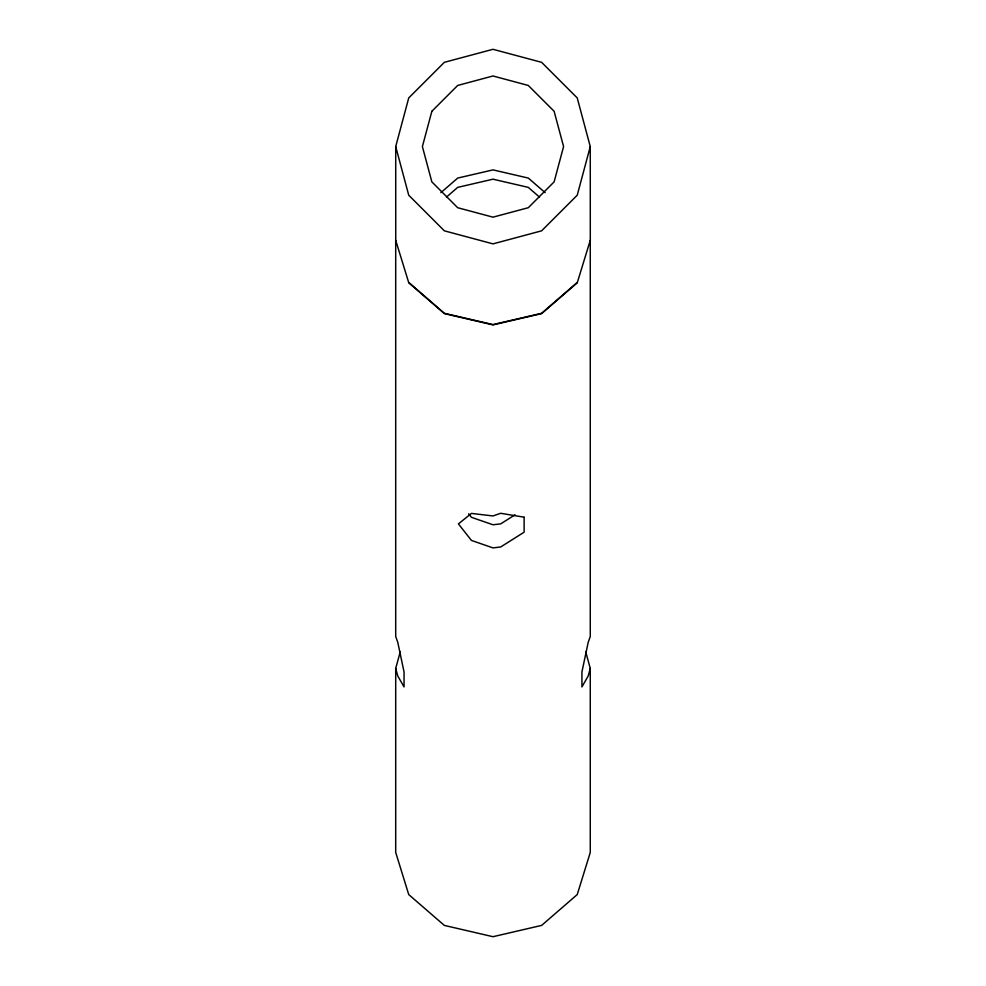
<?xml version="1.0" encoding="UTF-8"?>
<svg xmlns="http://www.w3.org/2000/svg" width="986" height="986" viewBox="0 0 986 986"><rect width="100%" height="100%" fill="white"/><g stroke="black" fill="none" stroke-linecap="round" stroke-linejoin="round"><path stroke-width="1.48" d="M400.328 651.549L395.706 668.446L395.706 852.459L408.734 894.573L444.341 925.41L492.988 936.7L541.622 925.41L577.229 894.573L590.269 852.459L590.269 668.446L585.647 651.549M590.269 146.581L577.229 195.216L541.622 230.823L492.988 243.862L444.341 230.823L408.734 195.216L395.706 146.581L408.734 97.934L444.341 62.328L492.988 49.3L541.622 62.328L577.229 97.934L590.269 146.581L590.294 240.67M590.269 668.446L588.211 675.977L581.925 686.934L581.925 671.947L588.211 642.28L590.269 636.5L590.269 240.313L577.254 282.785L541.647 313.622L493.012 324.912L444.378 313.622L408.771 282.785L395.706 240.313L395.706 636.5L397.765 642.28L404.05 671.934L404.05 686.934L397.765 675.977L395.706 668.446M440.865 192.664L457.726 178.072L493.012 169.888L528.311 178.072L545.159 192.664M446.461 197.101L457.701 187.377L492.988 179.181L528.286 187.377L539.515 197.101M577.241 282.44L541.634 313.277L492.988 324.567L444.353 313.277L408.746 282.44M515.012 514.828L500.678 523.874L492.988 524.774L471.444 517.317L468.658 513.78M395.719 146.581L395.731 240.658M524.121 517.194L524.121 532.193L500.678 546.983L492.988 547.896L471.444 540.427L458.428 523.899L471.444 513.41L492.988 515.949L500.678 513.287L524.121 517.194M431.856 111.282L422.39 146.581L431.856 181.88L457.689 207.713L492.988 217.166L528.286 207.713L554.12 181.88L563.585 146.581L554.12 111.282L528.274 85.449L492.988 75.984L457.689 85.449L431.856 111.282"/></g></svg>
